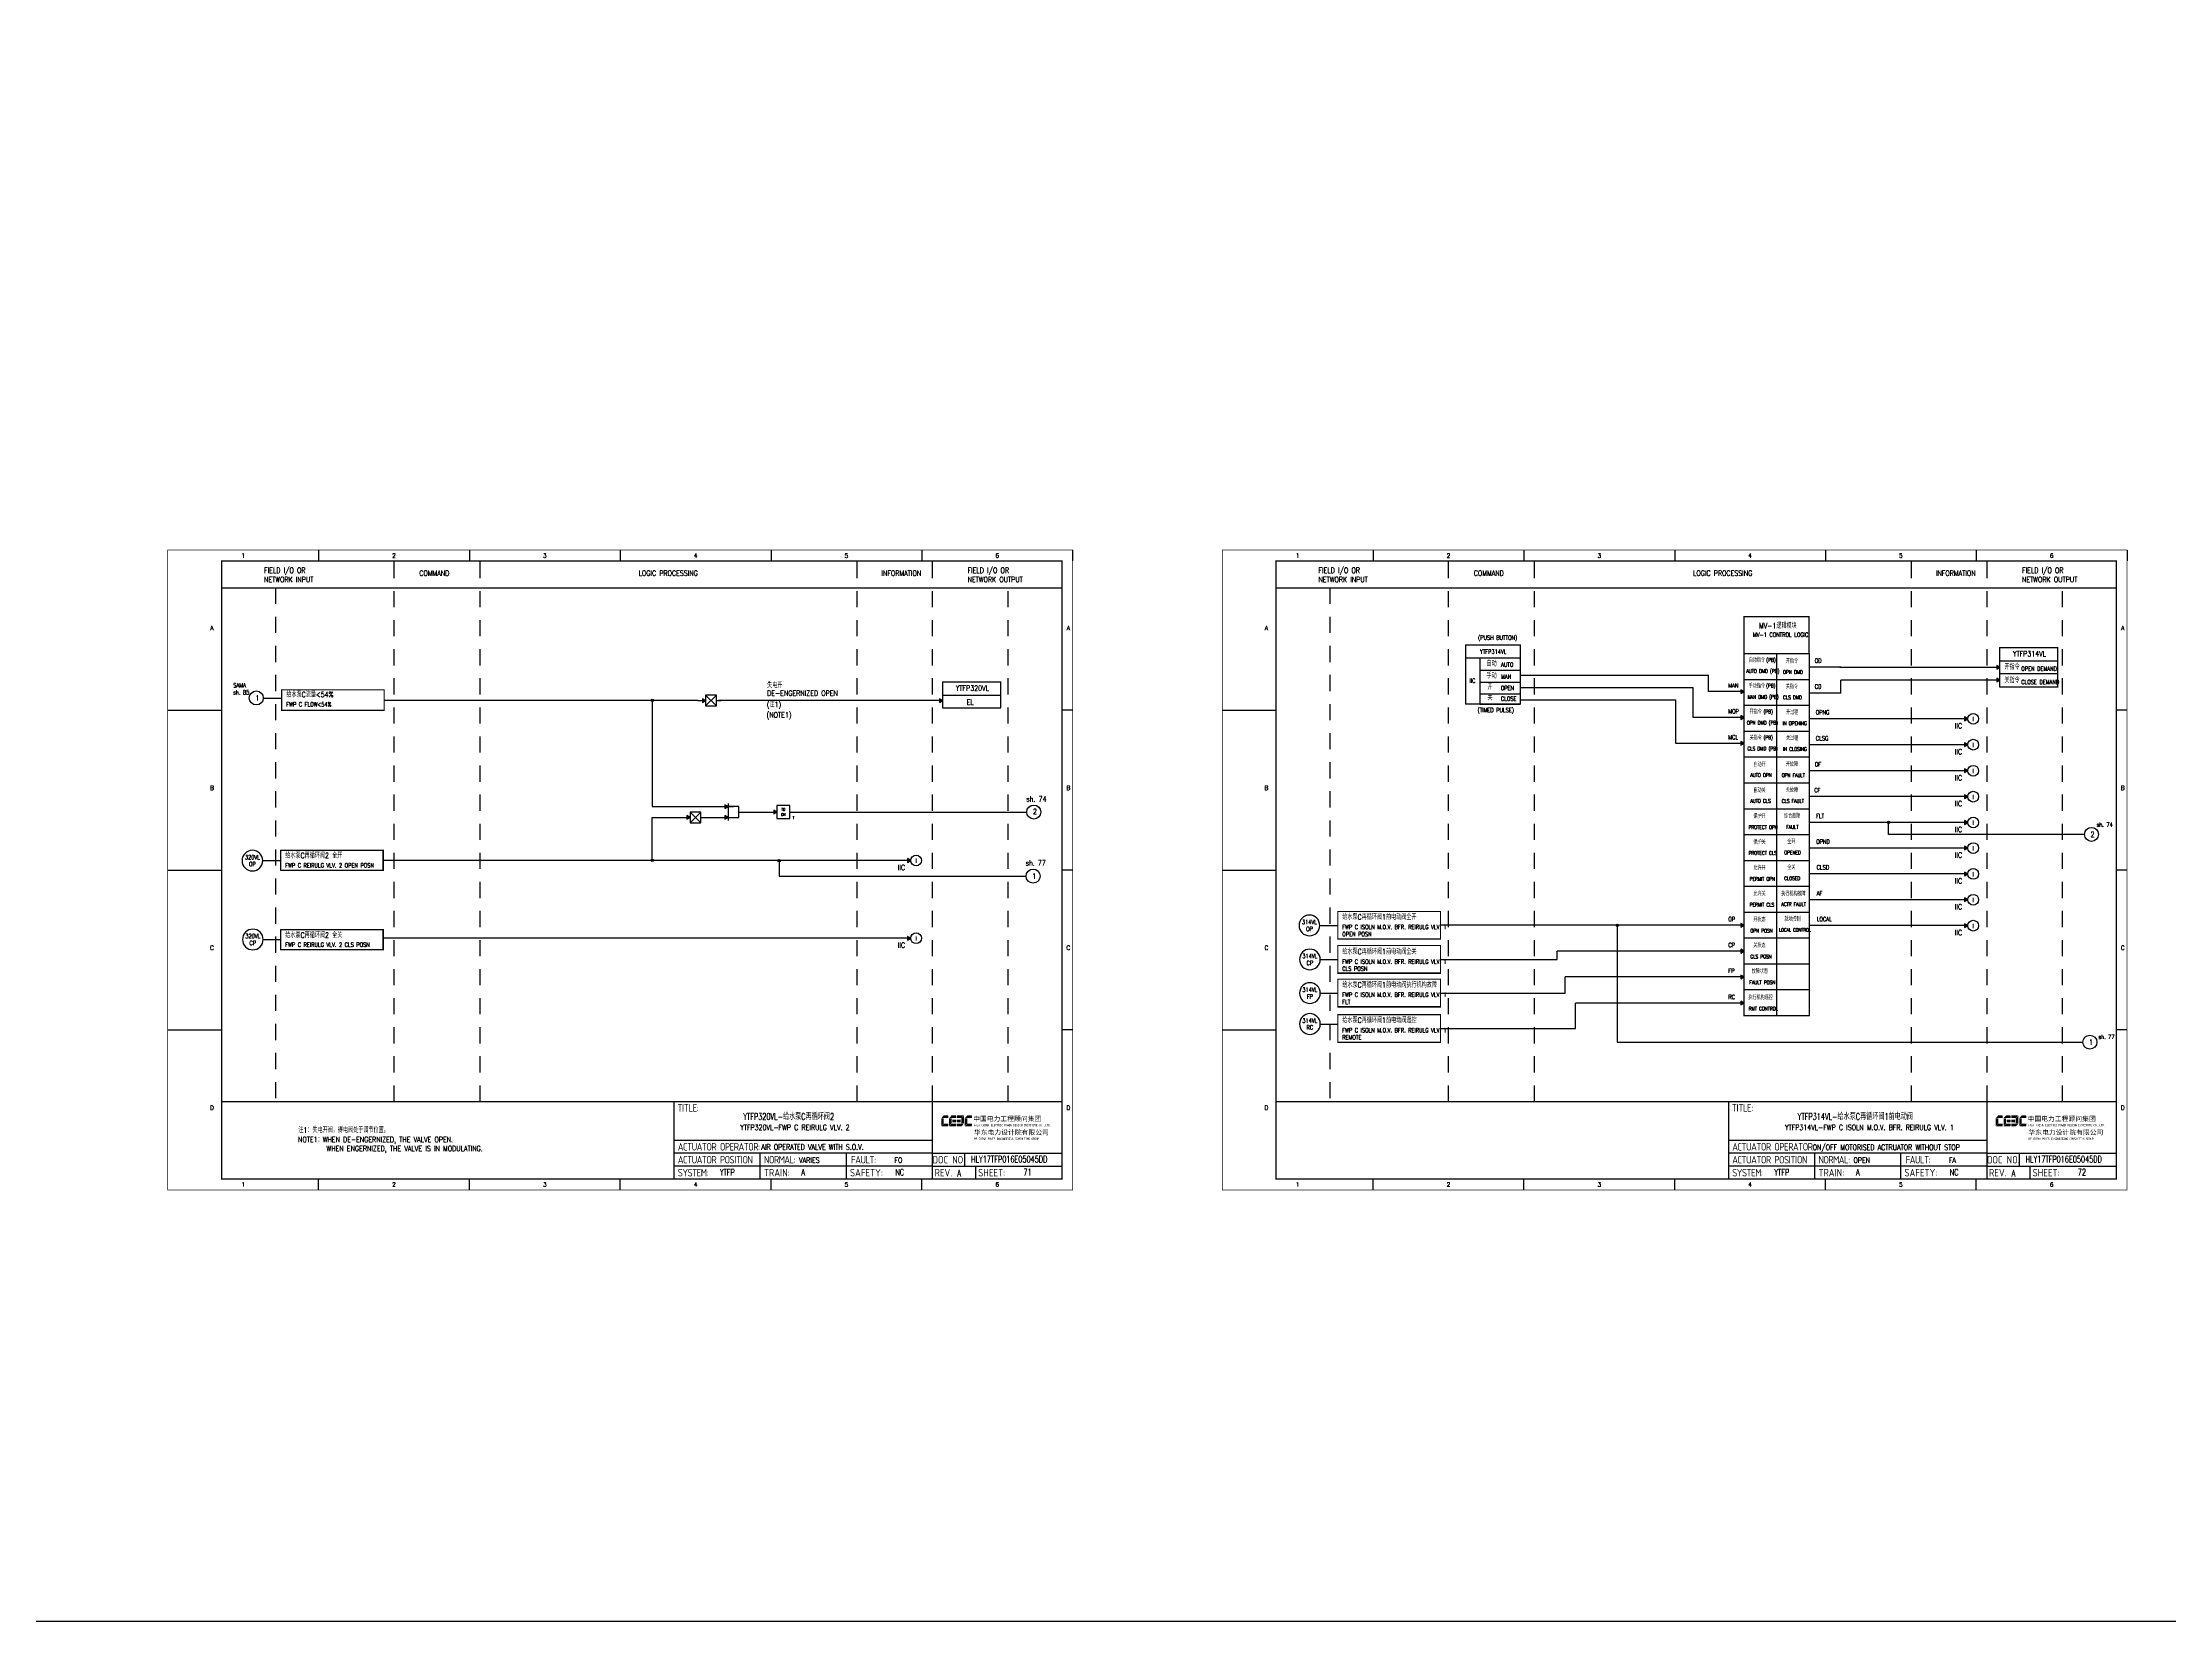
# Model space of a CAD drawing. Header units: millimetres. Extents: x 38833 to 52469, y 29493 to 32647.
# Drawn here: x 42050 to 43037, y 29493 to 30226 of the extents above; entities that cross this region are included whole.
import ezdxf
from ezdxf.enums import TextEntityAlignment as Align

# ---------------------------------------------------------------- set-up
doc = ezdxf.new("R2010")
doc.units = ezdxf.units.MM
doc.linetypes.add('DASHED', pattern=[0.75, 0.5, -0.25])
doc.linetypes.add('JIS_02_0.7', pattern=[1.35, 0.75, -0.6])
for name, color, linetype in [('BLOCK', 7, 'Continuous'), ('BORDER', 1, 'Continuous'), ('INSTRUMENT', 4, 'Continuous'), ('MLINE', 6, 'Continuous'), ('TITLE', 1, 'Continuous'), ('TK', 7, 'Continuous'), ('图框_外框线', 7, 'Continuous'), ('图框_标题栏文字', 6, 'Continuous')]:
    doc.layers.add(name, color=color, linetype=linetype)
doc.styles.add('DANIEL', font='COMPLEX', dxfattribs={"width": 0.7, "bigfont": 'GVFS'})
doc.styles.add('ecepdi', font='simhei.ttf', dxfattribs={"width": 0.9})
doc.styles.get("Standard").update_dxf_attribs({"font": 'romans.shx', "width": 0.7, "bigfont": 'hztxta.shx'})
doc.styles.add('工程字', font='gbenor.shx', dxfattribs={"bigfont": 'gbcbig.shx'})

# ---------------------------------------------------------------- blocks, each defined once
blk = doc.blocks.new('INS00')
at = {"layer": 'INSTRUMENT', "color": 0}
blk.add_lwpolyline([(6, 0, 1), (-6, 0, 1)], format="xyb", close=True, dxfattribs=at)
at = {"layer": 'INSTRUMENT', "flags": 1}
for tag, p in [('INSNAM', (0, 9)), ('INSDGN', (0, -9)), ('INSTYP', (0, -12)), ('INSSUP', (0, -15)), ('INSMAN', (0, -18)), ('INSREM', (0, -21))]:
    blk.add_attdef(tag, text='', height=3, dxfattribs=at).set_placement(p, align=Align.TOP_CENTER)
at = {"layer": 'INSTRUMENT', "width": 0.7}
for tag, p in [('INSIDE', (0, 2)), ('INSSYS', (0, -2))]:
    blk.add_attdef(tag, text='', height=2.5, dxfattribs=at).set_placement(p, align=Align.MIDDLE)
for tag, p in [('INSHH', (6, 3.5)), ('INSL', (6, -3)), ('INSLL', (6, -6))]:
    blk.add_attdef(tag, p, '', height=2.5, dxfattribs=at)
at = {"layer": 'INSTRUMENT', "linetype": 'DASHED', "width": 0.7}
blk.add_attdef('INSH', (6, 0.5), '', height=2.5, dxfattribs=at)
blk = doc.blocks.new('TD ON')
at = {"layer": 'BORDER'}
blk.add_hatch(color=256, dxfattribs=at).paths.add_polyline_path([(2178.99, 3763.24), (2177.49, 3764.11), (2177.49, 3762.37)])
for p, q in [((2176.99, 3763.24), (2178.99, 3763.24)), ((2184.99, 3763.24), (2186.99, 3763.24))]:
    blk.add_line(p, q, dxfattribs=at)
for points in [[(2178.99, 3763.24), (2177.49, 3764.11), (2177.49, 3762.37)], [(2184.99, 3766.24), (2178.99, 3766.24), (2178.99, 3760.24), (2184.99, 3760.24)]]:
    blk.add_lwpolyline(points, close=True, dxfattribs=at)
at = {"layer": 'BORDER', "style": 'DANIEL', "width": 0.8}
for s, p in [('ON', (2181.94, 3762.09)), ('TD', (2181.94, 3764.43))]:
    blk.add_text(s, height=1.2, dxfattribs=at).set_placement(p, align=Align.MIDDLE)
blk = doc.blocks.new('A$C1E0003F3')
h = blk.add_hatch(color=152)
edge = h.paths.add_edge_path()
edge.add_ellipse((5.15, 4.41), major_axis=(0, 0.211), ratio=0.769231, start_angle=-90, end_angle=0)
edge.add_line((5.15, 4.62), (3.22, 4.62))
edge.add_line((3.22, 4.62), (2.09, 3.35))
edge.add_line((2.09, 3.35), (5.32, 3.35))
edge.add_line((5.32, 3.35), (5.32, 4.41))
h.paths.add_polyline_path([(3.22, 3.23), (2.09, 3.23), (2.09, -0.36), (3.22, 0.91)])
edge = h.paths.add_edge_path()
edge.add_line((5.32, 0.81), (3.27, 0.81))
edge.add_line((3.27, 0.81), (2.13, -0.46))
edge.add_line((2.13, -0.46), (5.15, -0.46))
edge.add_ellipse((5.15, -0.25), major_axis=(0, 0.211), ratio=0.769231, start_angle=180, end_angle=270)
edge.add_line((5.32, -0.25), (5.32, 0.81))
h = blk.add_hatch(color=152)
edge = h.paths.add_edge_path()
edge.add_ellipse((8.78, 4.41), major_axis=(0, 0.211), ratio=0.769231, start_angle=-90, end_angle=0)
edge.add_line((8.78, 4.62), (6.84, 4.62))
edge.add_line((6.84, 4.62), (5.71, 3.35))
edge.add_line((5.71, 3.35), (8.94, 3.35))
edge.add_line((8.94, 3.35), (8.94, 4.41))
h.paths.add_polyline_path([(6.84, 3.23), (5.71, 3.23), (5.71, -0.36), (6.84, 0.91)])
edge = h.paths.add_edge_path()
edge.add_ellipse((8.78, 2.49), major_axis=(0, 0.211), ratio=0.769231, start_angle=-90, end_angle=0)
edge.add_line((8.78, 2.7), (7.22, 2.7))
edge.add_line((7.22, 2.7), (7.22, 1.44))
edge.add_line((7.22, 1.44), (8.78, 1.44))
edge.add_ellipse((8.78, 1.65), major_axis=(0, 0.211), ratio=0.769231, start_angle=180, end_angle=270)
edge.add_line((8.94, 1.65), (8.94, 2.49))
edge = h.paths.add_edge_path()
edge.add_line((8.94, 0.81), (6.89, 0.81))
edge.add_line((6.89, 0.81), (5.75, -0.46))
edge.add_line((5.75, -0.46), (8.78, -0.46))
edge.add_ellipse((8.78, -0.25), major_axis=(0, 0.211), ratio=0.769231, start_angle=180, end_angle=270)
edge.add_line((8.94, -0.25), (8.94, 0.81))
h = blk.add_hatch(color=1)
edge = h.paths.add_edge_path()
edge.add_line((12.48, 4.62), (9.46, 4.62))
edge.add_ellipse((9.46, 4.41), major_axis=(0, 0.211), ratio=0.769231, start_angle=0, end_angle=90)
edge.add_line((9.3, 4.41), (9.3, 3.35))
edge.add_line((9.3, 3.35), (11.35, 3.35))
edge.add_line((11.35, 3.35), (12.48, 4.62))
h.paths.add_polyline_path([(12.57, 4.56), (11.38, 3.23), (11.38, 0.93), (12.57, 0.93)])
edge = h.paths.add_edge_path()
edge.add_line((11.03, 2.7), (9.46, 2.7))
edge.add_ellipse((9.46, 2.49), major_axis=(0, 0.211), ratio=0.769231, start_angle=0, end_angle=90)
edge.add_line((9.3, 2.49), (9.3, 1.65))
edge.add_ellipse((9.46, 1.65), major_axis=(0, 0.211), ratio=0.769231, start_angle=90, end_angle=180)
edge.add_line((9.46, 1.44), (11.03, 1.44))
edge.add_line((11.03, 1.44), (11.03, 2.7))
h = blk.add_hatch(color=1)
edge = h.paths.add_edge_path()
edge.add_line((12.58, 0.79), (9.3, 0.79))
edge.add_line((9.3, 0.79), (9.3, -0.27))
edge.add_ellipse((9.46, -0.27), major_axis=(0, 0.211), ratio=0.769231, start_angle=90, end_angle=180)
edge.add_line((9.46, -0.48), (11.43, -0.48))
edge.add_line((11.43, -0.48), (12.58, 0.79))
h = blk.add_hatch(color=152)
edge = h.paths.add_edge_path()
edge.add_ellipse((16.11, 4.41), major_axis=(0, 0.211), ratio=0.769231, start_angle=-90, end_angle=0)
edge.add_line((16.11, 4.62), (14.14, 4.62))
edge.add_line((14.14, 4.62), (13, 3.35))
edge.add_line((13, 3.35), (16.27, 3.35))
edge.add_line((16.27, 3.35), (16.27, 4.41))
h.paths.add_polyline_path([(14.14, 3.23), (13, 3.23), (13, -0.36), (14.14, 0.91)])
edge = h.paths.add_edge_path()
edge.add_line((16.27, 0.81), (14.18, 0.81))
edge.add_line((14.18, 0.81), (13.04, -0.46))
edge.add_line((13.04, -0.46), (16.03, -0.46))
edge.add_ellipse((16.03, -0.15), major_axis=(0, 0.316), ratio=0.769231, start_angle=180, end_angle=270)
edge.add_line((16.27, -0.15), (16.27, 0.81))
at = {"layer": 'TITLE', "color": 7, "style": 'ecepdi'}
for s, p in [('中', (16.92, 1.94)), ('国', (20.09, 2)), ('电', (23.25, 1.99)), ('力', (26.39, 1.96)), ('工', (29.53, 1.95)), ('程', (32.71, 1.98)), ('顾', (35.9, 1.98)), ('问', (39.09, 1.94)), ('集', (42.26, 1.98)), ('团', (45.42, 2.01)), ('华', (17.24, -4.31)), ('东', (20.45, -4.29)), ('电', (23.62, -4.35)), ('力', (26.75, -4.32)), ('设', (29.92, -4.3)), ('计', (33.05, -4.31)), ('院', (36.26, -4.29)), ('有', (39.41, -4.29)), ('限', (42.57, -4.32)), ('公', (45.78, -4.38)), ('司', (48.91, -4.35))]:
    blk.add_text(s, height=2.2, dxfattribs=at).set_placement(p)
at = {"layer": 'TITLE', "color": 7, "style": 'ecepdi', "width": 0.975}
for s, p in [('E', (17.58, 0.02)), ('A', (18.29, 0.03)), ('S', (19, 0.03)), ('T', (19.7, 0.03)), ('C', (21.1, 0.09)), ('H', (21.77, 0.09)), ('I', (22.46, 0.09)), ('N', (23.17, 0.1)), ('A', (23.86, 0.1)), ('E', (25.35, 0.09)), ('L', (26.05, 0.11)), ('E', (26.76, 0.1)), ('C', (27.46, 0.12)), ('T', (28.18, 0.11)), ('R', (28.87, 0.1)), ('I', (29.57, 0.11)), ('C', (30.28, 0.1)), ('P', (31.64, 0.09)), ('O', (32.32, 0.08)), ('W', (33.03, 0.08)), ('E', (33.72, 0.08)), ('R', (34.42, 0.09)), ('D', (35.81, 0.1)), ('E', (36.52, 0.1)), ('S', (37.2, 0.1)), ('I', (37.91, 0.09)), ('G', (38.68, 0.11)), ('N', (39.38, 0.09)), ('I', (40.72, 0.07)), ('N', (41.43, 0.08)), ('S', (42.14, 0.08)), ('T', (42.83, 0.08)), ('I', (43.52, 0.09)), ('T', (44.22, 0.07)), ('U', (44.93, 0.07)), ('T', (45.63, 0.08)), ('E', (46.34, 0.09)), ('C', (47.76, 0.11)), ('O', (48.48, 0.1)), ('L', (50.56, 0.1)), ('T', (51.27, 0.1)), ('D', (51.96, 0.1)), ('O', (17.67, -6.18)), ('OF', (18.01, -6.2)), ('F', (18.37, -6.2)), ('C', (19.8, -6.19)), ('H', (20.47, -6.19)), ('I', (21.15, -6.19)), ('N', (21.87, -6.18)), ('A', (22.56, -6.18)), ('P', (23.98, -6.2)), ('O', (24.66, -6.21)), ('W', (25.36, -6.21)), ('E', (26.06, -6.21)), ('R', (26.75, -6.2)), ('E', (28.19, -6.24)), ('N', (28.91, -6.27)), ('G', (29.62, -6.26)), ('I', (30.32, -6.27)), ('N', (31.02, -6.27)), ('E', (31.7, -6.28)), ('E', (32.41, -6.27)), ('R', (33.1, -6.24)), ('I', (33.81, -6.24)), ('N', (34.51, -6.26)), ('G', (35.2, -6.24)), ('C', (36.61, -6.19)), ('O', (37.3, -6.21)), ('N', (38, -6.2)), ('S', (38.71, -6.21)), ('U', (39.41, -6.18)), ('L', (40.11, -6.18)), ('T', (40.81, -6.19)), ('I', (41.51, -6.21)), ('N', (42.2, -6.21)), ('G', (42.91, -6.17)), ('G', (44.29, -6.2)), ('R', (45, -6.21)), ('O', (45.69, -6.22)), ('U', (46.39, -6.2)), ('P', (47.1, -6.23)), ('.', (49.23, 0.1)), (',', (49.87, 0.1)), ('.', (52.72, 0.11))]:
    blk.add_text(s, height=1, dxfattribs=at).set_placement(p, align=Align.MIDDLE_CENTER)
blk = doc.blocks.new('A$C613255F0')
for p, q in [((70, 297), (70, 292)), ((140, 297), (140, 292)), ((210, 297), (210, 292)), ((280, 297), (280, 292)), ((350, 297), (350, 292)), ((420, 297), (420, 292)), ((0, 222.75), (25, 222.75)), ((420, 222.75), (415, 222.75)), ((0, 148.5), (25, 148.5)), ((420, 148.5), (415, 148.5)), ((0, 74.25), (25, 74.25)), ((420, 74.25), (415, 74.25)), ((70, 0), (70, 5)), ((140, 0), (140, 5)), ((210, 0), (210, 5)), ((280, 0), (280, 5)), ((350, 0), (350, 5))]:
    blk.add_line(p, q)
at = {"layer": 'MLINE', "linetype": 'JIS_02_0.7', "ltscale": 10}
for p, q in [((105, 41), (105, 292)), ((145, 41), (145, 292)), ((320, 41), (320, 292)), ((355, 41), (355, 292)), ((50, 279.56), (50, 41)), ((390, 41), (390, 279.56))]:
    blk.add_line(p, q, dxfattribs=at)
at = {"layer": 'MLINE'}
blk.add_line((25, 279.56), (415, 279.56), dxfattribs=at)
at = {"layer": '图框_外框线'}
for p, q in [((355, 5), (355, 41)), ((355, 23), (235, 23)), ((355, 17), (235, 17)), ((355, 11), (235, 11)), ((355, 11), (235, 11)), ((275, 11), (275, 17)), ((275, 5), (275, 11)), ((315, 11), (315, 17)), ((315, 5), (315, 11)), ((355, 17), (415, 17)), ((355, 11), (415, 11)), ((370, 11), (370, 17)), ((375, 5), (375, 11))]:
    blk.add_line(p, q, dxfattribs=at)
for points, const_width in [([(0, 0), (420, 0), (420, 297), (0, 297)], 0.3), ([(25, 5), (415, 5), (415, 292), (25, 292)], 0.6)]:
    blk.add_lwpolyline(points, close=True, dxfattribs=dict(at, const_width=const_width))
at = {"layer": '图框_外框线', "const_width": 0.6}
blk.add_lwpolyline([(235, 41), (25, 41)], dxfattribs=at)
at = {"layer": '图框_外框线'}
blk.add_lwpolyline([(415, 41, 0.6, 0.6, 0), (235, 41, 0.6, 0.6, 0), (235, 5, 0, 0, 0)], format="xyseb", dxfattribs=at)
blk.add_blockref('A$C1E0003F3', (356.94, 29.95))
at = {"layer": 'MLINE', "char_height": 2.5, "width": 31.8959, "attachment_point": 1}
for s, insert in [('FIELD I/O OR', (44.67, 288.89)), ('COMMAND', (116.74, 287.58)), ('LOGIC PROCESSING', (218.52, 287.58)), ('INFORMATION', (331.25, 287.58)), ('FIELD I/O OR', (371.22, 288.89)), ('NETWORK INPUT', (44.67, 284.64)), ('NETWORK OUTPUT', (371.22, 284.64))]:
    blk.add_mtext(s, dxfattribs=dict(at, insert=insert))
at = {"layer": 'TK', "color": 3}
for s, p in [('1', (35, 294.5)), ('2', (105, 294.5)), ('3', (175, 294.5)), ('4', (245, 294.5)), ('5', (315, 294.5)), ('6', (385, 294.5)), ('1', (35, 2.5)), ('2', (105, 2.5)), ('3', (175, 2.5)), ('4', (245, 2.5)), ('5', (315, 2.5)), ('6', (385, 2.5))]:
    blk.add_text(s, height=2, dxfattribs=at).set_placement(p, align=Align.MIDDLE)
for s, p in [('A', (20.5, 259.88)), ('A', (418, 259.88)), ('B', (20.5, 185.62)), ('B', (418, 185.62)), ('C', (20.5, 111.38)), ('C', (418, 111.38)), ('D', (20.5, 37.12)), ('D', (418, 37.12))]:
    blk.add_text(s, height=2, dxfattribs=at).set_placement(p, align=Align.CENTER)
at = {"layer": '图框_标题栏文字', "char_height": 3.5, "style": '工程字'}
for s, insert, width, attachment_point in [('{\\T0.9; TITLE:}', (234.86, 38.09), 14.2249, 4), ('{\\T0.9; ACTUATOR OPERATOR:}', (235, 20), 40, 4), ('{\\T0.9; ACTUATOR POSITION}', (235, 14), 45, 4), ('{\\T0.9; NORMAL:}', (275, 14), 18.2557, 4), ('{\\T0.9; FAULT:}', (315.44, 14), 15, 4), ('DOC NO.', (362.5, 14), 15, 5), ('{\\T0.9; SYSTEM:}', (235, 8), 17.9526, 4), ('{\\T0.9; }TRAIN: ', (275, 8), 17.6638, 4), ('SAFETY:', (324.3, 8), 22.3993, 5), ('REV.', (360, 8), 10, 5), ('SHEET:', (382.42, 8), 20, 5)]:
    blk.add_mtext(s, dxfattribs=dict(at, insert=insert, width=width, attachment_point=attachment_point))

msp = doc.modelspace()

# ---------------------------------------------------------------- hatches: boundary and pattern name
for points in [[(42958.18, 29936.08), (42956.68, 29936.94), (42956.68, 29935.21)], [(42839.39, 29924.78), (42837.89, 29925.65), (42837.89, 29923.91)], [(42958.18, 29930.18), (42956.68, 29931.05), (42956.68, 29929.31)], [(42467.53, 29920.62), (42466.03, 29921.49), (42466.03, 29919.76)], [(42839.39, 29912.78), (42837.89, 29913.65), (42837.89, 29911.91)], [(42943.27, 29912.15), (42941.77, 29913.02), (42941.77, 29911.29)], [(42839.39, 29900.78), (42837.89, 29901.65), (42837.89, 29899.91)], [(42943.27, 29900.15), (42941.77, 29901.02), (42941.77, 29899.29)], [(42943.27, 29888.04), (42941.77, 29888.9), (42941.77, 29887.17)], [(42943.27, 29876.04), (42941.77, 29876.9), (42941.77, 29875.17)], [(42943.27, 29864.04), (42941.77, 29864.9), (42941.77, 29863.17)], [(42452.61, 29846.39), (42451.11, 29847.25), (42451.11, 29845.52)], [(42943.27, 29852.15), (42941.77, 29853.02), (42941.77, 29851.29)], [(42943.27, 29840.15), (42941.77, 29841.02), (42941.77, 29839.29)], [(42943.27, 29828.15), (42941.77, 29829.02), (42941.77, 29827.29)], [(42839.39, 29816.31), (42837.89, 29817.17), (42837.89, 29815.44)], [(42943.27, 29816.15), (42941.77, 29817.02), (42941.77, 29815.29)], [(42452.61, 29810.31), (42451.11, 29811.18), (42451.11, 29809.45)], [(42839.39, 29804.31), (42837.89, 29805.17), (42837.89, 29803.44)], [(42839.39, 29792.31), (42837.89, 29793.17), (42837.89, 29791.44)], [(42839.39, 29780.19), (42837.89, 29781.06), (42837.89, 29779.32)]]:
    msp.add_hatch(color=256).paths.add_polyline_path(points)
h = msp.add_hatch(color=256)
edge = h.paths.add_edge_path()
edge.add_arc((42332.61, 29920.71), 0.55, 0, 360)
h = msp.add_hatch(color=256)
edge = h.paths.add_edge_path()
edge.add_arc((42906.47, 29864.04), 0.55, 0, 360)
h = msp.add_hatch(color=256)
edge = h.paths.add_edge_path()
edge.add_arc((42332.61, 29846.47), 0.55, 0, 360)
h = msp.add_hatch(color=256)
edge = h.paths.add_edge_path()
edge.add_arc((42391.53, 29846.35), 0.55, 0, 360)
h = msp.add_hatch(color=256)
edge = h.paths.add_edge_path()
edge.add_arc((42780.56, 29816.31), 0.55, 0, 360)
at = {"layer": 'BORDER'}
for points in [[(42357.39, 29920.62), (42355.89, 29921.49), (42355.89, 29919.76)], [(42350.18, 29866.39), (42348.68, 29867.25), (42348.68, 29865.52)], [(42367.85, 29871.39), (42366.35, 29872.25), (42366.35, 29870.52)], [(42367.85, 29866.39), (42366.35, 29867.25), (42366.35, 29865.52)]]:
    msp.add_hatch(color=256, dxfattribs=at).paths.add_polyline_path(points)

# ---------------------------------------------------------------- linework, layer by layer
for p, q in [((42839.39, 29942.44), (42839.39, 29959.61)), ((42839.39, 29959.61), (42869.67, 29959.61)), ((42869.67, 29942.44), (42869.67, 29959.61)), ((42710.29, 29940.43), (42735.46, 29940.43)), ((42716.71, 29940.43), (42716.71, 29918.97)), ((42716.71, 29934.77), (42735.46, 29934.77)), ((42839.39, 29942.44), (42869.67, 29942.44)), ((42854.53, 29942.44), (42854.53, 29774.32)), ((42884.28, 29936.15), (42869.67, 29936.15)), ((42883.86, 29936.15), (42958.18, 29936.15)), ((42958.18, 29939.08), (42984.97, 29939.08)), ((42958.18, 29939.08), (42984.97, 29939.08)), ((42716.71, 29929.15), (42735.46, 29929.15)), ((42716.71, 29923.83), (42735.46, 29923.83)), ((42735.46, 29932.37), (42822.94, 29932.37)), ((42735.46, 29926.68), (42815.84, 29926.68)), ((42815.84, 29912.78), (42815.84, 29926.68)), ((42822.94, 29924.78), (42822.94, 29932.37)), ((42839.39, 29924.78), (42822.94, 29924.78)), ((42839.39, 29930.44), (42869.67, 29930.44)), ((42884.28, 29924.15), (42869.67, 29924.15)), ((42958.18, 29930.18), (42884.28, 29930.18)), ((42884.28, 29924.15), (42884.28, 29930.18)), ((42958.18, 29933.15), (42984.97, 29933.15)), ((42958.18, 29926.95), (42984.97, 29926.95)), ((42958.18, 29926.95), (42984.97, 29926.95)), ((42160.61, 29921.62), (42152.09, 29921.62)), ((42208.22, 29916.09), (42160.61, 29916.09)), ((42353.8, 29920.62), (42208.22, 29920.62)), ((42332.61, 29920.62), (42332.61, 29871.39)), ((42467.53, 29920.62), (42363.39, 29920.62)), ((42467.53, 29923.14), (42494.31, 29923.14)), ((42467.53, 29923.14), (42494.31, 29923.14)), ((42467.53, 29917.2), (42494.31, 29917.2)), ((42467.53, 29917.2), (42494.31, 29917.2)), ((42467.53, 29917.2), (42494.31, 29917.2)), ((42716.71, 29918.97), (42735.46, 29918.97)), ((42716.71, 29918.97), (42735.46, 29918.97)), ((42735.46, 29920.95), (42807.8, 29920.95)), ((42807.8, 29900.78), (42807.8, 29920.95)), ((42839.39, 29918.44), (42869.67, 29918.44)), ((42822.94, 29912.78), (42815.84, 29912.78)), ((42839.39, 29912.78), (42822.94, 29912.78)), ((42839.39, 29906.44), (42869.67, 29906.44)), ((42943.27, 29912.15), (42869.67, 29912.15)), ((42839.39, 29900.78), (42807.8, 29900.78)), ((42839.39, 29894.44), (42869.67, 29894.44)), ((42943.27, 29900.15), (42869.67, 29900.15)), ((42943.27, 29888.04), (42869.67, 29888.04)), ((42839.39, 29882.44), (42869.67, 29882.44)), ((42943.27, 29876.04), (42869.67, 29876.04)), ((42332.61, 29871.39), (42370.39, 29871.39)), ((42332.61, 29846.39), (42332.61, 29866.39)), ((42332.61, 29866.39), (42350.18, 29866.39)), ((42357.18, 29866.39), (42370.53, 29866.39)), ((42374.85, 29868.89), (42390.52, 29868.89)), ((42398.52, 29868.89), (42506.45, 29868.89)), ((42839.39, 29870.44), (42869.67, 29870.44)), ((42839.39, 29858.44), (42869.67, 29858.44)), ((42943.27, 29864.04), (42869.67, 29864.04)), ((42906.47, 29858.53), (42906.47, 29864.04)), ((42997.42, 29858.53), (42906.47, 29858.53)), ((42151.82, 29846.32), (42160.19, 29846.32)), ((42160.19, 29851.13), (42207.8, 29851.13)), ((42160.19, 29841.79), (42160.19, 29851.13)), ((42452.61, 29846.39), (42207.74, 29846.39)), ((42207.8, 29841.79), (42207.8, 29851.13)), ((42391.53, 29846.54), (42391.53, 29839.19)), ((42839.39, 29846.44), (42869.67, 29846.44)), ((42943.27, 29852.15), (42869.67, 29852.15)), ((42207.8, 29841.79), (42160.19, 29841.79)), ((42391.53, 29839.19), (42506.15, 29839.19)), ((42943.27, 29840.15), (42869.67, 29840.15)), ((42839.39, 29834.44), (42869.67, 29834.44)), ((42943.27, 29828.15), (42869.67, 29828.15)), ((42642.47, 29816.24), (42650.85, 29816.24)), ((42839.39, 29816.31), (42698.39, 29816.31)), ((42780.56, 29816.5), (42780.56, 29762.07)), ((42839.39, 29822.44), (42869.67, 29822.44)), ((42943.27, 29816.15), (42869.67, 29816.15)), ((42152.02, 29809.71), (42160.19, 29809.71)), ((42160.19, 29814.33), (42207.8, 29814.33)), ((42160.19, 29804.99), (42160.19, 29814.33)), ((42207.8, 29804.99), (42207.8, 29814.33)), ((42452.61, 29810.31), (42207.8, 29810.31)), ((42698.46, 29809.81), (42650.85, 29809.81)), ((42839.39, 29810.44), (42869.67, 29810.44)), ((42207.8, 29804.99), (42160.19, 29804.99)), ((42642.67, 29800.44), (42650.85, 29800.44)), ((42698.46, 29800.44), (42752.72, 29800.44)), ((42839.39, 29804.31), (42752.72, 29804.31)), ((42752.72, 29800.44), (42752.72, 29804.31)), ((42839.39, 29798.44), (42869.67, 29798.44)), ((42698.46, 29794.01), (42650.85, 29794.01)), ((42839.39, 29792.31), (42756.41, 29792.31)), ((42756.41, 29784.82), (42756.41, 29792.31)), ((42839.39, 29786.44), (42869.67, 29786.44)), ((42642.67, 29784.82), (42650.85, 29784.82)), ((42698.46, 29778.38), (42650.85, 29778.38)), ((42698.46, 29784.82), (42756.41, 29784.82)), ((42839.39, 29780.19), (42761.1, 29780.19)), ((42761.1, 29768.37), (42761.1, 29780.19)), ((42642.67, 29770.48), (42650.85, 29770.48)), ((42698.46, 29768.37), (42761.1, 29768.37)), ((42698.46, 29761.94), (42650.85, 29761.94)), ((42780.56, 29762.07), (42996.68, 29762.07))]:
    msp.add_line(p, q)
for points in [[(39417.51, 32646.72), (50497.51, 32646.72), (50497.51, 29493.1), (39417.51, 29493.1)], [(42710.29, 29946.56), (42735.46, 29946.56), (42735.46, 29918.97), (42710.29, 29918.97)], [(42839.39, 29942.44), (42869.67, 29942.44), (42869.67, 29774.32), (42839.39, 29774.32)], [(42958.18, 29936.08), (42956.68, 29936.94), (42956.68, 29935.21)], [(42839.39, 29924.78), (42837.89, 29925.65), (42837.89, 29923.91)], [(42958.18, 29930.18), (42956.68, 29931.05), (42956.68, 29929.31)], [(42467.53, 29920.62), (42466.03, 29921.49), (42466.03, 29919.76)], [(42839.39, 29912.78), (42837.89, 29913.65), (42837.89, 29911.91)], [(42943.27, 29912.15), (42941.77, 29913.02), (42941.77, 29911.29)], [(42839.39, 29900.78), (42837.89, 29901.65), (42837.89, 29899.91)], [(42943.27, 29900.15), (42941.77, 29901.02), (42941.77, 29899.29)], [(42943.27, 29888.04), (42941.77, 29888.9), (42941.77, 29887.17)], [(42943.27, 29876.04), (42941.77, 29876.9), (42941.77, 29875.17)], [(42943.27, 29864.04), (42941.77, 29864.9), (42941.77, 29863.17)], [(42452.61, 29846.39), (42451.11, 29847.25), (42451.11, 29845.52)], [(42943.27, 29852.15), (42941.77, 29853.02), (42941.77, 29851.29)], [(42943.27, 29840.15), (42941.77, 29841.02), (42941.77, 29839.29)], [(42943.27, 29828.15), (42941.77, 29829.02), (42941.77, 29827.29)], [(42839.39, 29816.31), (42837.89, 29817.17), (42837.89, 29815.44)], [(42943.27, 29816.15), (42941.77, 29817.02), (42941.77, 29815.29)], [(42452.61, 29810.31), (42451.11, 29811.18), (42451.11, 29809.45)], [(42839.39, 29804.31), (42837.89, 29805.17), (42837.89, 29803.44)], [(42839.39, 29792.31), (42837.89, 29793.17), (42837.89, 29791.44)], [(42839.39, 29780.19), (42837.89, 29781.06), (42837.89, 29779.32)]]:
    msp.add_lwpolyline(points, close=True)
for points, const_width in [([(42839.39, 29959.61), (42869.67, 29959.61), (42869.67, 29774.32), (42839.39, 29774.32), (42839.39, 29959.61)], 0.5), ([(42839.39, 29959.61), (42869.67, 29959.61), (42869.67, 29774.32), (42839.39, 29774.32), (42839.39, 29959.61)], 0.2), ([(42710.29, 29946.56), (42735.46, 29946.56), (42735.46, 29918.97), (42710.29, 29918.97), (42710.29, 29946.56)], 0.5), ([(42958.18, 29945.21), (42984.97, 29945.21), (42984.97, 29926.95), (42958.18, 29926.95), (42958.18, 29945.21)], 0.5), ([(42160.61, 29925.67), (42208.22, 29925.67), (42208.22, 29916.09), (42160.61, 29916.09), (42160.61, 29925.67)], 0.5), ([(42467.53, 29929.26), (42494.31, 29929.26), (42494.31, 29917.2), (42467.53, 29917.2), (42467.53, 29929.26)], 0.5), ([(42160.19, 29851.13), (42207.8, 29851.13), (42207.8, 29841.79), (42160.19, 29841.79), (42160.19, 29851.13)], 0.5), ([(42650.85, 29822.67), (42698.46, 29822.67), (42698.46, 29809.81), (42650.85, 29809.81), (42650.85, 29822.67)], 0.5), ([(42160.19, 29814.33), (42207.8, 29814.33), (42207.8, 29804.99), (42160.19, 29804.99), (42160.19, 29814.33)], 0.5), ([(42650.85, 29806.88), (42698.46, 29806.88), (42698.46, 29794.01), (42650.85, 29794.01), (42650.85, 29806.88)], 0.5), ([(42650.85, 29791.25), (42698.46, 29791.25), (42698.46, 29778.38), (42650.85, 29778.38), (42650.85, 29791.25)], 0.5), ([(42650.85, 29774.8), (42698.46, 29774.8), (42698.46, 29761.94), (42650.85, 29761.94), (42650.85, 29774.8)], 0.5)]:
    msp.add_lwpolyline(points, dxfattribs=dict(const_width=const_width))
for points in [[(42958.18, 29926.95), (42958.18, 29945.21), (42984.97, 29945.21), (42984.97, 29926.95)], [(42958.18, 29926.95), (42958.18, 29945.21), (42984.97, 29945.21), (42984.97, 29926.95)], [(42467.53, 29917.2), (42467.53, 29929.26), (42494.31, 29929.26), (42494.31, 29917.2)], [(42467.53, 29917.2), (42467.53, 29929.26), (42494.31, 29929.26), (42494.31, 29917.2)]]:
    msp.add_lwpolyline(points)
for centre, radius in [((42148.85, 29921.84), 3.25), ((42332.61, 29920.71), 0.55), ((42945.77, 29912.15), 2.5), ((42945.77, 29900.15), 2.5), ((42945.77, 29888.04), 2.5), ((42945.77, 29876.04), 2.5), ((42509.7, 29868.89), 3.25), ((42906.47, 29864.04), 0.55), ((42945.77, 29864.04), 2.5), ((42945.77, 29852.15), 2.5), ((43000.67, 29858.53), 3.25), ((42332.61, 29846.47), 0.55), ((42391.53, 29846.35), 0.55), ((42455.11, 29846.39), 2.5), ((42509.4, 29839.16), 3.25), ((42945.77, 29840.15), 2.5), ((42945.77, 29828.15), 2.5), ((42780.56, 29816.31), 0.55), ((42945.77, 29816.15), 2.5), ((42455.11, 29810.31), 2.5), ((42999.93, 29762.04), 3.25)]:
    msp.add_circle(centre, radius)
for p, q in [((42353.8, 29920.62), (42357.39, 29920.62)), ((42357.39, 29923.12), (42362.39, 29918.12)), ((42362.39, 29923.12), (42357.39, 29918.12)), ((42362.39, 29920.62), (42364.39, 29920.62)), ((42346.59, 29866.39), (42350.18, 29866.39)), ((42350.18, 29868.89), (42355.18, 29863.89)), ((42355.18, 29868.89), (42350.18, 29863.89)), ((42355.18, 29866.39), (42357.18, 29866.39)), ((42364.26, 29871.39), (42367.85, 29871.39)), ((42364.26, 29866.39), (42367.85, 29866.39)), ((42367.85, 29872.89), (42367.85, 29864.89)), ((42372.85, 29868.89), (42374.85, 29868.89))]:
    msp.add_line(p, q, dxfattribs=at)
for points in [[(42357.39, 29920.62), (42355.89, 29921.49), (42355.89, 29919.76)], [(42362.39, 29923.12), (42357.39, 29923.12), (42357.39, 29918.12), (42362.39, 29918.12)], [(42350.18, 29866.39), (42348.68, 29867.25), (42348.68, 29865.52)], [(42355.18, 29868.89), (42350.18, 29868.89), (42350.18, 29863.89), (42355.18, 29863.89)], [(42367.85, 29871.39), (42366.35, 29872.25), (42366.35, 29870.52)], [(42367.85, 29866.39), (42366.35, 29867.25), (42366.35, 29865.52)], [(42372.85, 29871.39), (42367.85, 29871.39), (42367.85, 29866.39), (42372.85, 29866.39)]]:
    msp.add_lwpolyline(points, close=True, dxfattribs=at)

# ---------------------------------------------------------------- block references
for name, p in [('A$C613255F0', (42107.76, 29693.47)), ('A$C613255F0', (42597.2, 29693.47)), ('TD ON', (40211.53, 26105.65))]:
    msp.add_blockref(name, p)
at = {"layer": 'MLINE', "xscale": 0.7999999999992724, "yscale": 0.7999999999992724, "zscale": 0.7999999999992724}
for p, values in [((42147.02, 29846.32), {'INSIDE': '320VL', 'INSSYS': 'OP'}), ((42637.67, 29816.24), {'INSIDE': '314VL', 'INSSYS': 'OP'}), ((42147.22, 29809.71), {'INSIDE': '320VL', 'INSSYS': 'CP'}), ((42637.87, 29800.44), {'INSIDE': '314VL', 'INSSYS': 'CP'}), ((42637.87, 29784.82), {'INSIDE': '314VL', 'INSSYS': 'FP'}), ((42637.87, 29770.48), {'INSIDE': '314VL', 'INSSYS': 'RC'})]:
    msp.add_blockref('INS00', p, dxfattribs=at).add_auto_attribs(values)

# ---------------------------------------------------------------- texts
at = {"width": 0.7}
for p in [(42945.8, 29911.03), (42945.8, 29899.03), (42945.8, 29886.91), (42945.8, 29874.91), (42945.8, 29862.91), (42455.15, 29845.26), (42945.8, 29851.03), (42945.8, 29839.03), (42945.8, 29827.03), (42945.8, 29815.03), (42455.15, 29809.18)]:
    msp.add_text('I', height=2, dxfattribs=at).set_placement(p, align=Align.CENTER)
for s, height, p in [('YTFP320VL-给水泵C再循环阀2 ', 3, (42374.87, 29726.01)), ('YTFP314VL-给水泵C再循环阀1前电动阀', 3, (42864.31, 29726.01)), ('YTFP320VL-FWP C REIRULG VLV. 2', 2.5, (42373.46, 29721.23)), ('YTFP314VL-FWP C ISOLN M.O.V. BFR. REIRULG VLV. 1 ', 2.5, (42858.4, 29721.23))]:
    msp.add_text(s, height=height, dxfattribs=at).set_placement(p)
at = {"attachment_point": 1}
for s, insert, char_height, width in [('MV-1逻辑模块', (42846.34, 29956.65), 2.5, 73.0067), ('(PUSH BUTTON)', (42715.92, 29950.84), 2, 73.0067), ('YTFP314VL', (42716.8, 29944.36), 2, 73.0067), ('MV-1 CONTROL LOGIC', (42843.55, 29952.2), 2, 48.5204), ('YTFP314VL', (42964.19, 29943.62), 2.5, 73.0067), ('手动', (42719.85, 29933.47), 2.5, 73.0067), ('自动', (42719.85, 29939.07), 2.5, 73.0067), ('AUTO', (42726.62, 29938.36), 2, 73.0067), ('AUTO DMD (PB)', (42840.46, 29935.19), 1.7, 73.0067), ('自动指令', (42841.56, 29940.44), 2, 73.0067), ('(PB)', (42849.72, 29940.34), 1.7, 73.0067), ('OPN DMD', (42857.5, 29934.71), 1.7, 73.0067), ('开指令', (42858.79, 29939.97), 2, 73.0067), ('OD', (42872.21, 29940.16), 2, 73.0067), ('开指令', (42960.26, 29937.58), 2.5, 73.0067), ('OPEN DEMAND', (42968.09, 29936.44), 2, 73.0067), ('给水泵C流量<54%', (42162.79, 29924.72), 2.5, 73.0067), ('失电开', (42385.94, 29928.99), 2.5, 73.0067), ('DE-ENGERNIZED OPEN', (42385.96, 29925.31), 2.5, 73.0067), ('YTFP320VL', (42473.53, 29927.67), 2.5, 73.0067), ('IIC', (42711.97, 29930.92), 2, 73.0067), ('开', (42720.28, 29928.23), 2.5, 73.0067), ('OPEN', (42726.53, 29927.44), 2, 73.0067), ('MAN', (42726.62, 29932.77), 2, 73.0067), ('MAN', (42832.1, 29928.63), 2, 73.0067), ('手动指令', (42841.54, 29928.44), 2, 73.0067), ('(PB)', (42849.64, 29928.34), 1.7, 73.0067), ('关指令', (42858.79, 29928.2), 2, 73.0067), ('CD', (42872.21, 29928.16), 2, 73.0067), ('关指令', (42960.26, 29931.36), 2.5, 73.0067), ('CLOSE DEMAND', (42968.09, 29930.22), 2, 73.0067), ('1', (42148.45, 29923.1), 2.5, 73.0067), ('FWP C FLOW<54%', (42162.79, 29919.83), 2, 73.0067), ('(NOTE1)', (42385.68, 29915.2), 2.5, 73.0067), ('(注1)', (42385.77, 29920.09), 2.5, 73.0067), ('EL', (42478.57, 29921.15), 2.5, 73.0067), ('(TIMED PULSE)', (42715.71, 29917.21), 2, 73.0067), ('关', (42720.28, 29923.27), 2.5, 73.0067), ('CLOSE', (42726.53, 29922.47), 2, 73.0067), ('MOP', (42832.1, 29916.63), 2, 73.0067), ('MAN DMD (PB)', (42841, 29923.19), 1.7, 73.0067), ('开指令', (42841.96, 29916.44), 2, 73.0067), ('(PB)', (42848.44, 29916.34), 1.7, 73.0067), ('CLS DMD', (42857.5, 29922.95), 1.7, 73.0067), ('开过程', (42858.88, 29916.2), 2, 73.0067), ('OPNG', (42872.69, 29916.16), 2, 73.0067), ('MCL', (42832.1, 29904.63), 2, 73.0067), ('OPN DMD (PB)', (42840.68, 29911.19), 1.7, 73.0067), ('关指令', (42841.96, 29904.44), 2, 73.0067), ('(PB)', (42848.44, 29904.34), 1.7, 73.0067), ('IN OPENING', (42857.27, 29910.95), 1.7, 73.0067), ('关过程', (42858.88, 29904.2), 2, 73.0067), ('CLSG', (42872.72, 29904.16), 2, 73.0067), ('IIC', (42937.26, 29910.15), 2.5, 4.5039), ('CLS DMD (PB)', (42841.01, 29899.19), 1.7, 73.0067), ('IN CLOSING', (42857.49, 29898.95), 1.7, 73.0067), ('IIC', (42937.26, 29898.15), 2.5, 4.5039), ('AUTO OPN', (42842.32, 29886.88), 1.7, 73.0067), ('自动开', (42843.72, 29891.97), 2, 73.0067), ('OPN FAULT', (42856.91, 29886.83), 1.7, 73.0067), ('开故障', (42858.79, 29892.09), 2, 73.0067), ('OF', (42872.27, 29892.04), 2, 73.0067), ('IIC', (42937.26, 29886.04), 2.5, 4.5039), ('AUTO CLS', (42842.32, 29874.88), 1.7, 73.0067), ('自动关', (42843.72, 29879.97), 2, 73.0067), ('CLS FAULT', (42856.91, 29874.83), 1.7, 73.0067), ('关故障', (42858.79, 29880.09), 2, 73.0067), ('CF', (42872.01, 29880.04), 2, 73.0067), ('2', (42509.36, 29870.35), 2.5, 73.0067), ('保护开', (42843.72, 29867.97), 2, 73.0067), ('综合故障', (42857.94, 29868.09), 2, 73.0067), ('FLT', (42872.82, 29868.04), 2, 73.0067), ('IIC', (42937.26, 29874.04), 2.5, 4.5039), ('PROTECT OPN', (42841.51, 29862.71), 1.7, 73.0067), ('保护关', (42843.72, 29855.97), 2, 73.0067), ('FAULT', (42859, 29862.83), 1.7, 73.0067), ('全开', (42859.44, 29856.2), 2, 73.0067), ('OPND', (42872.89, 29856.16), 2, 73.0067), ('IIC', (42937.26, 29862.04), 2.5, 4.5039), ('2', (43000.28, 29859.74), 2.5, 73.0067), ('给水泵C再循环阀2 全开', (42162.27, 29849.98), 2.5, 73.0067), ('FWP C REIRULG VLV. 2 OPEN POSN', (42162.27, 29845.09), 2, 73.0067), ('PROTECT CLS', (42841.51, 29850.71), 1.7, 73.0067), ('OPENED', (42858.01, 29850.95), 1.7, 73.0067), ('IIC', (42937.26, 29850.15), 2.5, 4.5039), ('IIC', (42446.61, 29844.39), 2.5, 4.5039), ('1', (42509, 29840.37), 2.5, 73.0067), ('PERMIT OPN', (42842, 29838.71), 1.7, 73.0067), ('允许开', (42843.72, 29843.97), 2, 73.0067), ('CLOSED', (42858.01, 29838.95), 1.7, 73.0067), ('全关', (42859.44, 29844.2), 2, 73.0067), ('CLSD', (42873.12, 29844.16), 2, 73.0067), ('IIC', (42937.26, 29838.15), 2.5, 4.5039), ('PERMIT CLS', (42842, 29826.71), 1.7, 73.0067), ('允许关', (42843.72, 29831.97), 2, 73.0067), ('执行机构故障', (42856.64, 29831.97), 2, 73.0067), ('ACTR FAULT', (42856.71, 29826.95), 1.7, 73.0067), ('AF', (42873.15, 29832.16), 2, 73.0067), ('IIC', (42937.26, 29826.15), 2.5, 4.5039), ('给水泵C再循环阀1前电动阀全开', (42652.92, 29821.42), 2.5, 73.0067), ('FWP C ISOLN M.O.V. BFR. REIRULG VLV. 1  \\POPEN POSN', (42652.92, 29816.53), 2, 73.0067), ('OP', (42832.1, 29820.16), 2, 73.0067), ('开状态', (42843.72, 29819.97), 2, 73.0067), ('就地控制', (42858.13, 29820.2), 2, 73.0067), ('LOCAL', (42873.15, 29820.16), 2, 73.0067), ('给水泵C再循环阀2 全关', (42162.27, 29812.98), 2.5, 73.0067), ('FWP C REIRULG VLV. 2 CLS POSN', (42162.27, 29808.29), 2, 73.0067), ('IIC', (42446.61, 29808.31), 2.5, 4.5039), ('给水泵C再循环阀1前电动阀全关', (42652.92, 29805.34), 2.5, 73.0067), ('CP', (42832.1, 29808.16), 2, 73.0067), ('OPN POSN', (42842.34, 29814.63), 1.7, 73.0067), ('关状态', (42843.72, 29807.97), 2, 73.0067), ('LOCAL CONTROL', (42855.63, 29814.95), 1.6, 73.0067), ('IIC', (42937.26, 29814.15), 2.5, 4.5039), ('FWP C ISOLN M.O.V. BFR. REIRULG VLV. 1  \\PCLS POSN', (42652.92, 29800.45), 2, 73.0067), ('FP', (42832.1, 29796.16), 2, 73.0067), ('CLS POSN', (42842.34, 29802.63), 1.7, 73.0067), ('故障状态', (42842.95, 29795.97), 2, 73.0067), ('给水泵C再循环阀1前电动阀执行机构故障', (42652.92, 29789.94), 2.5, 73.0067), ('FAULT POSN', (42841.91, 29790.63), 1.7, 73.0067), ('FWP C ISOLN M.O.V. BFR. REIRULG VLV. 1  \\PFLT', (42652.92, 29785.05), 2, 73.0067), ('RC', (42832.1, 29784.04), 2, 73.0067), ('执行机构遥控', (42841.42, 29783.85), 2, 73.0067), ('RMT CONTROL', (42841.55, 29778.51), 1.7, 73.0067), ('给水泵C再循环阀1前电动阀遥控', (42652.92, 29773.49), 2.5, 73.0067), ('FWP C ISOLN M.O.V. BFR. REIRULG VLV. 1  \\PREMOTE', (42652.92, 29768.6), 2, 73.0067), ('1', (42999.53, 29763.25), 2.5, 73.0067), ('注1：失电开阀，得电阀处于调节位置。', (42168.35, 29722.53), 2.5, 73.0067), ('NOTE1：WHEN DE-ENGERNIZED, THE VALVE OPEN.\\P         WHEN ENGERNIZED, THE VALVE IS IN MODULATING.', (42168.23, 29718.07), 2.5, 89.7275), ('VARIES', (42400.78, 29708.5), 2.5, 73.0067), ('FO', (42445.05, 29708.52), 2.5, 73.0067), ('OPEN', (42890.22, 29708.5), 2.5, 73.0067), ('FA', (42934.49, 29708.52), 2.5, 73.0067), ('YTFP', (42364, 29703.16), 3, 8.5983), ('A', (42401.87, 29703.16), 3, 4.8474), ('NC', (42445.45, 29703.16), 3, 4.8474), ('A', (42474.24, 29702.72), 3, 8.5983), ('YTFP', (42853.44, 29703.16), 3, 8.5983), ('A', (42891.3, 29703.16), 3, 4.8474), ('NC', (42934.89, 29703.16), 3, 4.8474), ('A', (42963.67, 29702.72), 3, 8.5983)]:
    msp.add_mtext(s, dxfattribs=dict(at, insert=insert, char_height=char_height, width=width))
at = {"color": 4, "width": 73.0067, "attachment_point": 1}
for s, insert, char_height in [('SAMA \\Psh. 85', (42138.12, 29928.76), 2), ('sh. 74', (42506.26, 29876.2), 2.5), ('sh. 74', (43003.06, 29864.07), 2), ('sh. 77', (42505.96, 29846.51), 2.5), ('sh. 77', (43003.87, 29765.52), 2)]:
    msp.add_mtext(s, dxfattribs=dict(at, insert=insert, char_height=char_height))
at = {"width": 0.7}
for tag, p, s in [('HLY17TFP016E05045DD', (42480.62, 29706.22), ''), ('HLY17TFP016E05045DD', (42970.06, 29706.22), ''), ('71', (42504.9, 29700.22), '1'), ('72', (42994.34, 29700.22), '1')]:
    msp.add_attdef(tag, p, s, height=3, dxfattribs=at)
at = {"layer": 'BLOCK', "style": 'DANIEL', "width": 0.8}
msp.add_text('T', height=1.2, dxfattribs=at).set_placement((42398.19, 29866.21), align=Align.MIDDLE)
at = {"layer": 'TITLE', "color": 0, "width": 0.7}
for s, p in [('AIR OPERATED VALVE WITH S.O.V. ', (42407.75, 29713.38)), (' ON/OFF MOTORISED ACTRUATOR WITHOUT STOP', (42904.67, 29713.04))]:
    msp.add_text(s, height=2.5, dxfattribs=at).set_placement(p, align=Align.MIDDLE)

doc.saveas('drawing.dxf')
